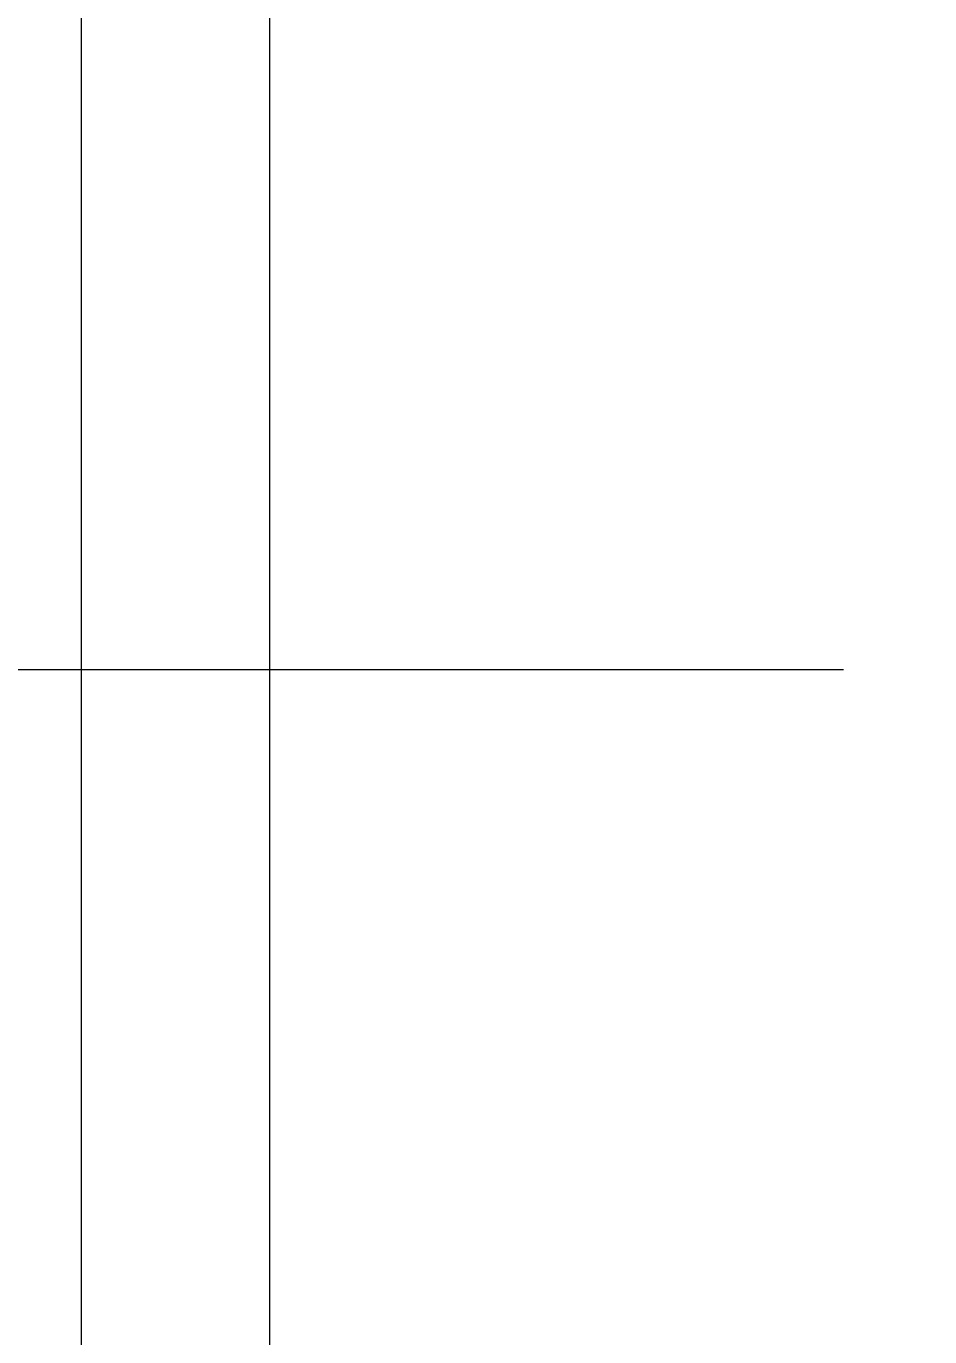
# Model space of a CAD drawing. Header units: metres. Extents: x -24.8 to 3.4, y -2.1 to 25.8.
# Drawn here: x -4.7517 to -4.6942, y 0.4575 to 0.541 of the extents above; entities that cross this region are included whole.
import ezdxf

# ---------------------------------------------------------------- set-up
doc = ezdxf.new("R2010")
doc.units = ezdxf.units.M
for name, color, linetype, lineweight in [('A-ANNO-DIMS', 7, 'Continuous', 5), ('A-ANNO-DIMS-25', 7, 'Continuous', 5), ('P-SANR-FIXT', 7, 'Continuous', 5)]:
    doc.layers.add(name, color=color, linetype=linetype, lineweight=lineweight)
doc.styles.add('Century Gothic_4', font='GOTHIC.TTF', dxfattribs={"height": 0.025})
doc.dimstyles.new('Setores_1_mm_1', dxfattribs={"dimscale": 0.3048, "dimtxt": 0.026104, "dimasz": 0.260417, "dimexe": 0.19685, "dimexo": 0.123031, "dimgap": 0.143537, "dimtad": 1, "dimrnd": 0.01, "dimzin": 0, "dimdsep": 46, "dimtxsty": 'Century Gothic_4', "dimblk1": 'OBLIQUE', "dimblk2": 'OBLIQUE', "dimsah": 1, "dimcen": 0.09, "dimazin": 0, "dimtfac": 1, "dimtdec": 4, "dimtix": 1, "dimtmove": 0, "dimatfit": 3, "dimfxl": 1, "dimtvp": 1, "dimtolj": 1, "dimtzin": 0, "dimarcsym": 2})

# ---------------------------------------------------------------- blocks, each defined once
blk = doc.blocks.new('UT_Ducha higiênica - UT_Ducha higiênica-3628668-BB')
at = {"layer": 'P-SANR-FIXT'}
for p, q in [((-11.075075, 0.671611), (-11.075075, 0.1)), ((-11.063075, 0.1), (-11.063075, 0.671611))]:
    blk.add_line(p, q, dxfattribs=at)
blk = doc.blocks.new('DIMBLOCK38-BB')
at = {"layer": 'A-ANNO-DIMS-25', "lineweight": 25}
for p, q in [((-4.85073, 0.5), (-4.890418, 0.539688)), ((-4.85073, 0.5), (-4.811043, 0.460313)), ((-4.85073, 0.2), (-4.890418, 0.239687)), ((-4.85073, 0.2), (-4.811043, 0.160312))]:
    blk.add_line(p, q, dxfattribs=at)
at = {"layer": 'A-ANNO-DIMS-25'}
for p, q in [((-4.85073, 0.5), (-4.91073, 0.5)), ((-4.85073, 0.5), (-4.85073, 0.2)), ((-4.85073, 0.5), (-4.699659, 0.5)), ((-4.85073, 0.2), (-4.91073, 0.2)), ((-4.85073, 0.2), (-4.832104, 0.2))]:
    blk.add_line(p, q, dxfattribs=at)
at = {"layer": 'A-ANNO-DIMS-25', "color": 0, "insert": (-4.926524, 0.294891), "char_height": 0.025, "width": 0.13226131, "attachment_point": 1, "rotation": 90, "line_spacing_factor": 0.984502, "style": 'Century Gothic_4'}
blk.add_mtext('0,30 m', dxfattribs=at)
blk = doc.blocks.new('_Oblique')
at = {"color": 0, "linetype": 'ByBlock', "lineweight": -2}
blk.add_line((-0.5, -0.5), (0.5, 0.5), dxfattribs=at)

msp = doc.modelspace()

# ---------------------------------------------------------------- block references
at = {"layer": 'P-SANR-FIXT', "color": 254, "true_color": 0xdfdfdf}
msp.add_blockref('UT_Ducha higiênica - UT_Ducha higiênica-3628668-BB', (6.326916, 0), dxfattribs=at)

# ---------------------------------------------------------------- dimensions: what is measured, and where the dimension line sits
at = {"layer": 'A-ANNO-DIMS'}
dim = msp.add_linear_dim(base=(-4.85073, 0.2), p1=(-4.662159, 0.5), p2=(-4.794604, 0.2), angle=90, dimstyle='Setores_1_mm_1', override={"dimpost": '<>', "dimfxl": 0.327936}, dxfattribs=at)
dim.commit()
dim.dimension.update_dxf_attribs({"geometry": 'DIMBLOCK38-BB', "text_midpoint": (-4.907609, 0.35)})

doc.saveas('drawing.dxf')
